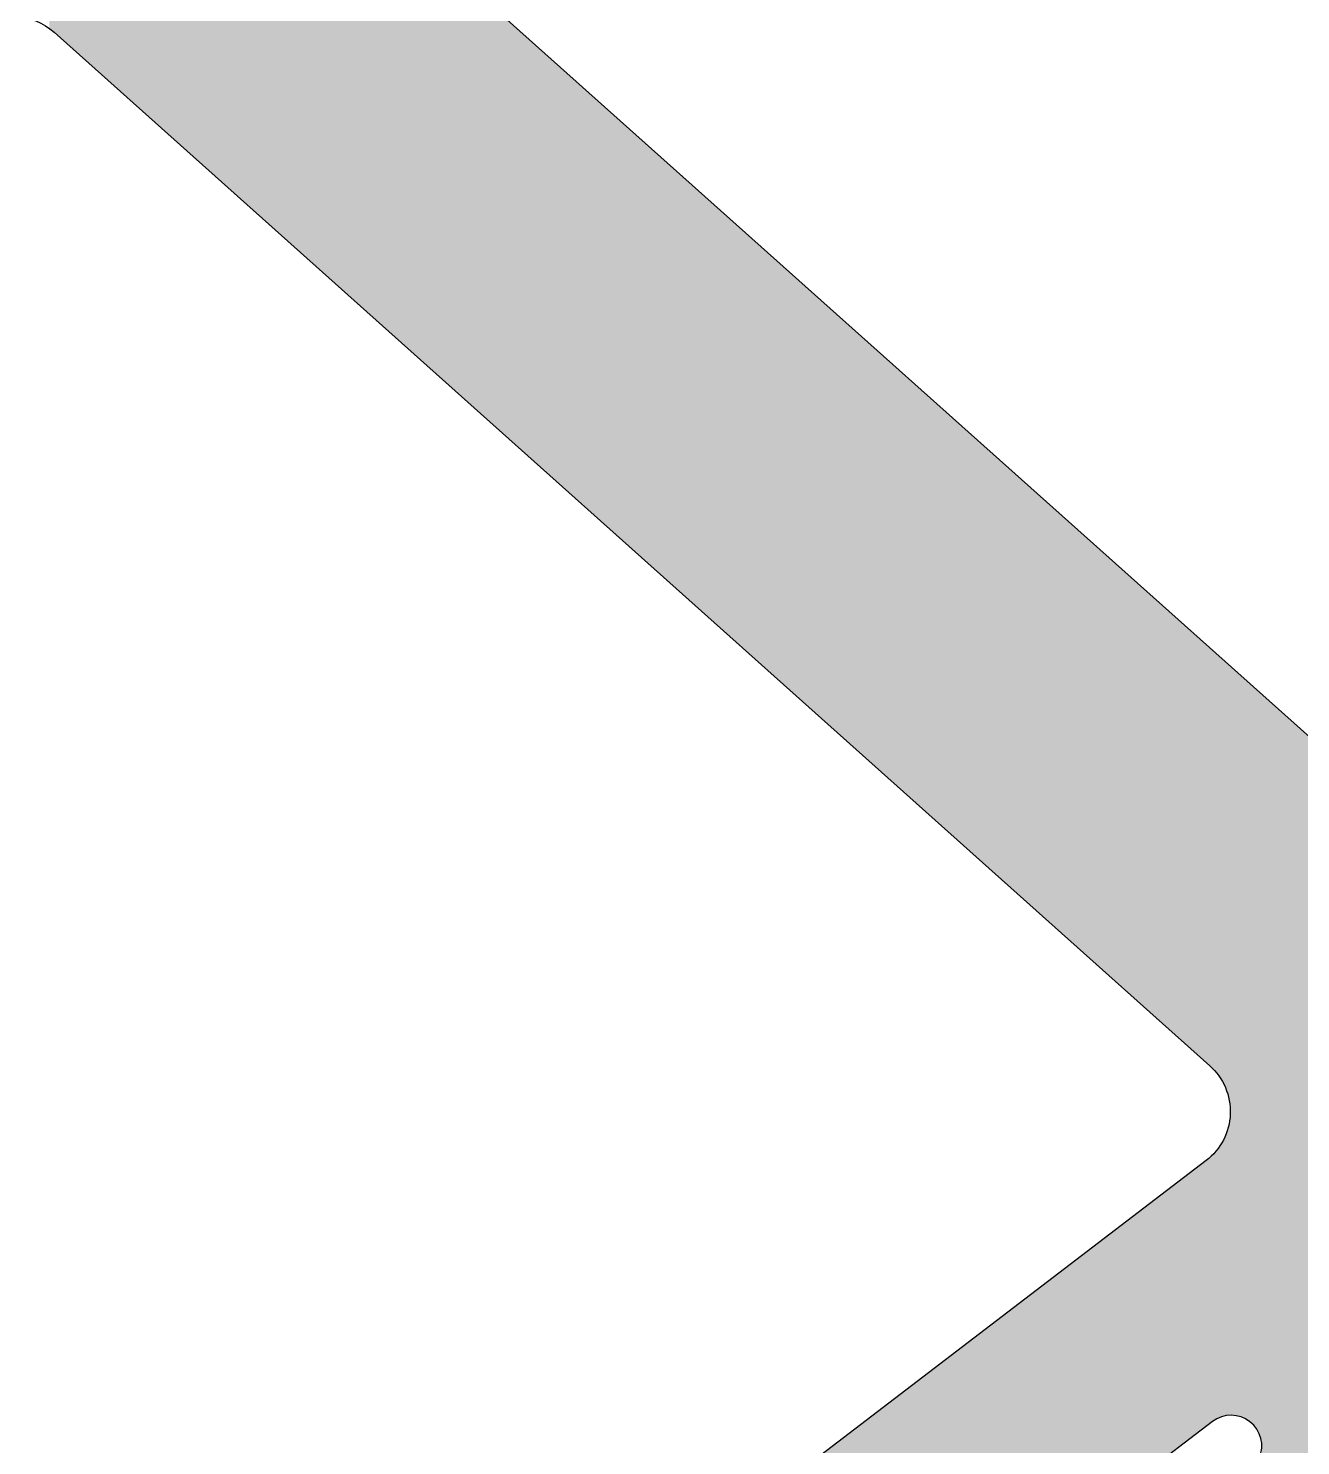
# Model space of a CAD drawing. Extents: x 181 to 485, y 440 to 775.
# Drawn here: x 397.7 to 439.02, y 605.55 to 651.57 of the extents above; entities that cross this region are included whole.
import ezdxf

# ---------------------------------------------------------------- set-up
doc = ezdxf.new("R2010")
doc.units = 0
doc.layers.add('LAYER_01', color=7, linetype='CONTINUOUS')

# ---------------------------------------------------------------- blocks, each defined once
blk = doc.blocks.new('*U1')
at = {"layer": 'LAYER_01', "linetype": 'CONTINUOUS'}
for points in [[(406.682, 644.161), (398.682, 667.045), (406.682, 673.085)], [(398.407, 651.551), (398.377, 666.855), (398.407, 666.87)], [(398.377, 651.573), (398.377, 666.855), (398.407, 651.551)], [(398.41, 651.548), (398.407, 666.87), (398.41, 666.872)], [(398.407, 651.551), (398.407, 666.87), (398.41, 651.548)], [(398.442, 651.523), (398.41, 666.872), (398.442, 666.889)], [(398.41, 651.548), (398.41, 666.872), (398.442, 651.523)], [(398.443, 651.522), (398.442, 666.889), (398.443, 666.89)], [(398.442, 651.523), (398.442, 666.889), (398.443, 651.522)], [(398.473, 651.498), (398.443, 666.89), (398.473, 666.907)], [(398.443, 651.522), (398.443, 666.89), (398.473, 651.498)], [(398.48, 651.493), (398.473, 666.907), (398.48, 666.91)], [(398.473, 651.498), (398.473, 666.907), (398.48, 651.493)], [(398.504, 651.472), (398.48, 666.91), (398.504, 666.925)], [(398.48, 651.493), (398.48, 666.91), (398.504, 651.472)], [(398.515, 651.463), (398.504, 666.925), (398.515, 666.931)], [(398.504, 651.472), (398.504, 666.925), (398.515, 651.463)], [(398.534, 651.446), (398.515, 666.931), (398.534, 666.943)], [(398.515, 651.463), (398.515, 666.931), (398.534, 651.446)], [(398.55, 651.432), (398.534, 666.943), (398.55, 666.953)], [(398.534, 651.446), (398.534, 666.943), (398.55, 651.432)], [(398.584, 651.401), (398.55, 666.953), (398.584, 666.975)], [(398.55, 651.432), (398.55, 666.953), (398.584, 651.401)], [(398.617, 651.372), (398.584, 666.975), (398.617, 666.998)], [(398.584, 651.401), (398.584, 666.975), (398.617, 651.372)], [(398.65, 651.342), (398.617, 666.998), (398.65, 667.021)], [(398.617, 651.372), (398.617, 666.998), (398.65, 651.342)], [(398.682, 651.314), (398.65, 667.021), (398.682, 667.045)], [(398.65, 651.342), (398.65, 667.021), (398.682, 651.314)], [(398.682, 651.314), (398.682, 667.045), (406.682, 644.161)], [(406.682, 644.161), (406.682, 658.598), (406.684, 644.159)], [(406.684, 644.159), (406.682, 658.598), (406.684, 658.544)], [(406.684, 644.159), (406.684, 658.544), (406.687, 644.157)], [(406.687, 644.157), (406.684, 658.544), (406.687, 658.49)], [(406.687, 644.157), (406.687, 658.49), (406.691, 644.153)], [(406.691, 644.153), (406.687, 658.49), (406.691, 658.435)], [(406.691, 644.153), (406.691, 658.435), (406.697, 644.148)], [(406.697, 644.148), (406.691, 658.435), (406.697, 658.38)], [(406.697, 644.148), (406.697, 658.38), (406.704, 644.141)], [(406.704, 644.141), (406.697, 658.38), (406.704, 658.326)], [(406.704, 644.141), (406.704, 658.326), (406.713, 644.133)], [(406.713, 644.133), (406.704, 658.326), (406.713, 658.271)], [(406.713, 644.133), (406.713, 658.271), (406.724, 644.124)], [(406.724, 644.124), (406.713, 658.271), (406.724, 658.217)], [(406.724, 644.124), (406.724, 658.217), (406.736, 644.113)], [(406.736, 644.113), (406.724, 658.217), (406.736, 658.163)], [(406.736, 644.113), (406.736, 658.163), (406.749, 644.101)], [(406.749, 644.101), (406.736, 658.163), (406.749, 658.108)], [(406.749, 644.101), (406.749, 658.108), (406.764, 644.087)], [(406.764, 644.087), (406.749, 658.108), (406.764, 658.055)], [(406.764, 644.087), (406.764, 658.055), (406.781, 644.072)], [(406.781, 644.072), (406.764, 658.055), (406.781, 658.001)], [(406.781, 644.072), (406.781, 658.001), (406.799, 644.056)], [(406.799, 644.056), (406.781, 658.001), (406.799, 657.948)], [(406.799, 644.056), (406.799, 657.948), (406.819, 644.039)], [(406.819, 644.039), (406.799, 657.948), (406.819, 657.896)], [(406.819, 644.039), (406.819, 657.896), (406.84, 644.02)], [(406.84, 644.02), (406.819, 657.896), (406.84, 657.844)], [(406.84, 644.02), (406.84, 657.844), (406.863, 644)], [(406.863, 644), (406.84, 657.844), (406.863, 657.792)], [(406.863, 644), (406.863, 657.792), (406.887, 643.978)], [(406.887, 643.978), (406.863, 657.792), (406.887, 657.742)], [(406.887, 643.978), (406.887, 657.742), (406.912, 643.955)], [(406.912, 643.955), (406.887, 657.742), (406.912, 657.692)], [(406.912, 643.955), (406.912, 657.692), (406.939, 643.932)], [(406.939, 643.932), (406.912, 657.692), (406.939, 657.643)], [(406.939, 643.932), (406.939, 657.643), (406.967, 643.906)], [(406.967, 643.906), (406.939, 657.643), (406.967, 657.594)], [(406.967, 643.906), (406.967, 657.594), (406.996, 643.88)], [(406.996, 643.88), (406.967, 657.594), (406.996, 657.547)], [(406.996, 643.88), (406.996, 657.547), (407.027, 643.853)], [(407.027, 643.853), (406.996, 657.547), (407.027, 657.501)], [(407.027, 643.853), (407.027, 657.501), (407.058, 643.825)], [(407.058, 643.825), (407.027, 657.501), (407.058, 657.455)], [(407.058, 643.825), (407.058, 657.455), (407.091, 643.795)], [(407.091, 643.795), (407.058, 657.455), (407.091, 657.411)], [(407.091, 643.795), (407.091, 657.411), (407.125, 643.765)], [(407.125, 643.765), (407.091, 657.411), (407.125, 657.367)], [(407.125, 643.765), (407.125, 657.367), (407.16, 643.733)], [(407.16, 643.733), (407.125, 657.367), (407.16, 657.325)], [(407.16, 643.733), (407.16, 657.325), (407.196, 643.701)], [(407.196, 643.701), (407.16, 657.325), (407.196, 657.284)], [(407.196, 643.701), (407.196, 657.284), (407.233, 643.668)], [(407.233, 643.668), (407.196, 657.284), (407.233, 657.244)], [(407.233, 643.668), (407.233, 657.244), (407.271, 643.634)], [(407.271, 643.634), (407.233, 657.244), (407.271, 657.205)], [(407.271, 643.634), (407.271, 657.205), (407.31, 643.6)], [(407.31, 643.6), (407.271, 657.205), (407.31, 657.168)], [(407.31, 643.6), (407.31, 657.168), (407.349, 643.565)], [(407.349, 643.565), (407.31, 657.168), (407.349, 657.132)], [(407.349, 643.565), (407.349, 657.132), (436.068, 617.888)], [(436.068, 617.888), (407.349, 657.132), (436.068, 631.455)], [(436.068, 617.888), (436.068, 631.455), (436.107, 617.852)], [(436.107, 617.852), (436.068, 631.455), (436.107, 631.42)], [(436.107, 617.852), (436.107, 631.42), (436.145, 617.814)], [(436.145, 617.814), (436.107, 631.42), (436.145, 631.385)], [(436.145, 617.814), (436.145, 631.385), (436.183, 617.776)], [(436.183, 617.776), (436.145, 631.385), (436.183, 631.352)], [(436.183, 617.776), (436.183, 631.352), (436.22, 617.736)], [(436.22, 617.736), (436.183, 631.352), (436.22, 631.319)], [(436.22, 617.736), (436.22, 631.319), (436.256, 617.695)], [(436.256, 617.695), (436.22, 631.319), (436.256, 631.287)], [(436.256, 617.695), (436.256, 631.287), (436.291, 617.653)], [(436.291, 617.653), (436.256, 631.287), (436.291, 631.255)], [(436.291, 617.653), (436.291, 631.255), (436.325, 617.61)], [(436.325, 617.61), (436.291, 631.255), (436.325, 631.225)], [(436.325, 617.61), (436.325, 631.225), (436.358, 617.566)], [(436.358, 617.566), (436.325, 631.225), (436.358, 631.196)], [(436.358, 617.566), (436.358, 631.196), (436.389, 617.52)], [(436.389, 617.52), (436.358, 631.196), (436.389, 631.167)], [(436.389, 617.52), (436.389, 631.167), (436.42, 617.474)], [(436.42, 617.474), (436.389, 631.167), (436.42, 631.14)], [(436.42, 617.474), (436.42, 631.14), (436.449, 617.427)], [(436.449, 617.427), (436.42, 631.14), (436.449, 631.114)], [(436.449, 617.427), (436.449, 631.114), (436.477, 617.379)], [(436.477, 617.379), (436.449, 631.114), (436.477, 631.089)], [(436.477, 617.379), (436.477, 631.089), (436.504, 617.33)], [(436.504, 617.33), (436.477, 631.089), (436.504, 631.065)], [(436.504, 617.33), (436.504, 631.065), (436.529, 617.28)], [(436.529, 617.28), (436.504, 631.065), (436.529, 631.042)], [(436.529, 617.28), (436.529, 631.042), (436.553, 617.229)], [(436.553, 617.229), (436.529, 631.042), (436.553, 631.021)], [(436.553, 617.229), (436.553, 631.021), (436.576, 617.178)], [(436.576, 617.178), (436.553, 631.021), (436.576, 631.001)], [(436.576, 617.178), (436.576, 631.001), (436.597, 617.127)], [(436.597, 617.127), (436.576, 631.001), (436.597, 630.982)], [(436.597, 617.127), (436.597, 630.982), (436.616, 617.074)], [(436.616, 617.074), (436.597, 630.982), (436.616, 630.964)], [(436.616, 617.074), (436.616, 630.964), (436.635, 617.022)], [(436.635, 617.022), (436.616, 630.964), (436.635, 630.948)], [(436.635, 617.022), (436.635, 630.948), (436.651, 616.968)], [(436.651, 616.968), (436.635, 630.948), (436.651, 630.933)], [(436.651, 616.968), (436.651, 630.933), (436.666, 616.915)], [(436.666, 616.915), (436.651, 630.933), (436.666, 630.92)], [(436.666, 616.915), (436.666, 630.92), (436.68, 616.861)], [(436.68, 616.861), (436.666, 630.92), (436.68, 630.907)], [(436.68, 616.861), (436.68, 630.907), (436.692, 616.807)], [(436.692, 616.807), (436.68, 630.907), (436.692, 630.897)], [(436.692, 616.807), (436.692, 630.897), (436.703, 616.753)], [(436.703, 616.753), (436.692, 630.897), (436.703, 630.887)], [(436.703, 616.753), (436.703, 630.887), (436.712, 616.698)], [(436.712, 616.698), (436.703, 630.887), (436.712, 630.879)], [(436.712, 616.698), (436.712, 630.879), (436.719, 616.644)], [(436.719, 616.644), (436.712, 630.879), (436.719, 630.872)], [(436.719, 616.644), (436.719, 630.872), (436.725, 616.589)], [(436.725, 616.589), (436.719, 630.872), (436.725, 630.867)], [(436.725, 616.589), (436.725, 630.867), (436.73, 616.535)], [(436.73, 616.535), (436.725, 630.867), (436.73, 630.863)], [(436.73, 616.535), (436.73, 630.863), (436.733, 616.481)], [(436.733, 616.481), (436.73, 630.863), (436.733, 630.86)], [(436.733, 616.481), (436.733, 630.86), (436.734, 616.427)], [(436.734, 616.427), (436.733, 630.86), (436.734, 630.859)], [(436.734, 616.427), (436.734, 630.859), (436.734, 616.373)], [(436.734, 616.373), (436.734, 630.859), (436.734, 630.859)], [(436.734, 606.539), (436.734, 630.859), (436.743, 606.539)], [(436.743, 606.539), (436.734, 630.859), (436.743, 630.851)], [(436.743, 606.539), (436.743, 630.851), (436.764, 606.539)], [(436.764, 606.539), (436.743, 630.851), (436.764, 630.832)], [(436.764, 606.539), (436.764, 630.832), (436.786, 606.539)], [(436.786, 606.539), (436.764, 630.832), (436.786, 630.813)], [(436.786, 606.539), (436.786, 630.813), (436.807, 606.538)], [(436.807, 606.538), (436.786, 630.813), (436.807, 630.794)], [(436.807, 606.538), (436.807, 630.794), (436.828, 606.537)], [(436.828, 606.537), (436.807, 630.794), (436.828, 630.775)], [(436.828, 606.537), (436.828, 630.775), (436.849, 606.535)], [(436.849, 606.535), (436.828, 630.775), (436.849, 630.756)], [(436.849, 606.535), (436.849, 630.756), (436.871, 606.533)], [(436.871, 606.533), (436.849, 630.756), (436.871, 630.737)], [(436.871, 606.533), (436.871, 630.737), (436.892, 606.53)], [(436.892, 606.53), (436.871, 630.737), (436.892, 630.718)], [(436.892, 606.53), (436.892, 630.718), (436.913, 606.527)], [(436.913, 606.527), (436.892, 630.718), (436.913, 630.699)], [(436.913, 606.527), (436.913, 630.699), (436.934, 606.524)], [(436.934, 606.524), (436.913, 630.699), (436.934, 630.681)], [(436.934, 606.524), (436.934, 630.681), (436.954, 606.52)], [(436.954, 606.52), (436.934, 630.681), (436.954, 630.662)], [(436.954, 606.52), (436.954, 630.662), (436.975, 606.516)], [(436.975, 606.516), (436.954, 630.662), (436.975, 630.644)], [(436.975, 606.516), (436.975, 630.644), (436.995, 606.511)], [(436.995, 606.511), (436.975, 630.644), (436.995, 630.625)], [(436.995, 606.511), (436.995, 630.625), (437.016, 606.506)], [(437.016, 606.506), (436.995, 630.625), (437.016, 630.607)], [(437.016, 606.506), (437.016, 630.607), (437.036, 606.5)], [(437.036, 606.5), (437.016, 630.607), (437.036, 630.589)], [(437.036, 606.5), (437.036, 630.589), (437.056, 606.494)], [(437.056, 606.494), (437.036, 630.589), (437.056, 630.571)], [(437.056, 606.494), (437.056, 630.571), (437.076, 606.488)], [(437.076, 606.488), (437.056, 630.571), (437.076, 630.554)], [(437.076, 606.488), (437.076, 630.554), (437.095, 606.481)], [(437.095, 606.481), (437.076, 630.554), (437.095, 630.536)], [(437.095, 606.481), (437.095, 630.536), (437.115, 606.474)], [(437.115, 606.474), (437.095, 630.536), (437.115, 630.519)], [(437.115, 606.474), (437.115, 630.519), (437.134, 606.467)], [(437.134, 606.467), (437.115, 630.519), (437.134, 630.501)], [(437.134, 606.467), (437.134, 630.501), (437.153, 606.459)], [(437.153, 606.459), (437.134, 630.501), (437.153, 630.485)], [(437.153, 606.459), (437.153, 630.485), (437.172, 606.45)], [(437.172, 606.45), (437.153, 630.485), (437.172, 630.468)], [(437.172, 606.45), (437.172, 630.468), (437.19, 606.442)], [(437.19, 606.442), (437.172, 630.468), (437.19, 630.451)], [(437.19, 606.442), (437.19, 630.451), (437.208, 606.433)], [(437.208, 606.433), (437.19, 630.451), (437.208, 630.435)], [(437.208, 606.433), (437.208, 630.435), (437.226, 606.424)], [(437.226, 606.424), (437.208, 630.435), (437.226, 630.419)], [(437.226, 606.424), (437.226, 630.419), (437.244, 606.414)], [(437.244, 606.414), (437.226, 630.419), (437.244, 630.403)], [(437.244, 606.414), (437.244, 630.403), (437.261, 606.404)], [(437.261, 606.404), (437.244, 630.403), (437.261, 630.388)], [(437.261, 606.404), (437.261, 630.388), (437.278, 606.394)], [(437.278, 606.394), (437.261, 630.388), (437.278, 630.372)], [(437.278, 606.394), (437.278, 630.372), (437.295, 606.384)], [(437.295, 606.384), (437.278, 630.372), (437.295, 630.357)], [(437.295, 606.384), (437.295, 630.357), (437.312, 606.373)], [(437.312, 606.373), (437.295, 630.357), (437.312, 630.343)], [(437.312, 606.373), (437.312, 630.343), (437.328, 606.362)], [(437.328, 606.362), (437.312, 630.343), (437.328, 630.328)], [(437.328, 606.362), (437.328, 630.328), (437.344, 606.351)], [(437.344, 606.351), (437.328, 630.328), (437.344, 630.314)], [(437.344, 606.351), (437.344, 630.314), (437.359, 606.34)], [(437.359, 606.34), (437.344, 630.314), (437.359, 630.3)], [(437.359, 606.34), (437.359, 630.3), (437.374, 606.328)], [(437.374, 606.328), (437.359, 630.3), (437.374, 630.287)], [(437.374, 606.328), (437.374, 630.287), (437.389, 606.316)], [(437.389, 606.316), (437.374, 630.287), (437.389, 630.273)], [(437.389, 606.316), (437.389, 630.273), (437.404, 606.304)], [(437.404, 606.304), (437.389, 630.273), (437.404, 630.26)], [(437.404, 606.304), (437.404, 630.26), (437.419, 606.291)], [(437.419, 606.291), (437.404, 630.26), (437.419, 630.247)], [(437.419, 606.291), (437.419, 630.247), (437.433, 606.278)], [(437.433, 606.278), (437.419, 630.247), (437.433, 630.234)], [(437.433, 606.278), (437.433, 630.234), (437.448, 606.265)], [(437.448, 606.265), (437.433, 630.234), (437.448, 630.221)], [(437.448, 606.265), (437.448, 630.221), (437.462, 606.251)], [(437.462, 606.251), (437.448, 630.221), (437.462, 630.208)], [(437.462, 606.251), (437.462, 630.208), (437.476, 606.237)], [(437.476, 606.237), (437.462, 630.208), (437.476, 630.196)], [(437.476, 606.237), (437.476, 630.196), (437.49, 606.223)], [(437.49, 606.223), (437.476, 630.196), (437.49, 630.183)], [(437.49, 606.223), (437.49, 630.183), (437.503, 606.208)], [(437.503, 606.208), (437.49, 630.183), (437.503, 630.171)], [(437.503, 606.208), (437.503, 630.171), (437.517, 606.193)], [(437.517, 606.193), (437.503, 630.171), (437.517, 630.159)], [(437.517, 606.193), (437.517, 630.159), (437.53, 606.177)], [(437.53, 606.177), (437.517, 630.159), (437.53, 630.148)], [(437.53, 606.177), (437.53, 630.148), (437.543, 606.161)], [(437.543, 606.161), (437.53, 630.148), (437.543, 630.136)], [(437.543, 606.161), (437.543, 630.136), (437.555, 606.145)], [(437.555, 606.145), (437.543, 630.136), (437.555, 630.125)], [(437.555, 606.145), (437.555, 630.125), (437.567, 606.129)], [(437.567, 606.129), (437.555, 630.125), (437.567, 630.114)], [(437.567, 606.129), (437.567, 630.114), (437.579, 606.112)], [(437.579, 606.112), (437.567, 630.114), (437.579, 630.103)], [(437.579, 606.112), (437.579, 630.103), (437.591, 606.095)], [(437.591, 606.095), (437.579, 630.103), (437.591, 630.093)], [(437.591, 606.095), (437.591, 630.093), (437.602, 606.078)], [(437.602, 606.078), (437.591, 630.093), (437.602, 630.083)], [(437.602, 606.078), (437.602, 630.083), (437.613, 606.06)], [(437.613, 606.06), (437.602, 630.083), (437.613, 630.073)], [(437.613, 606.06), (437.613, 630.073), (437.624, 606.042)], [(437.624, 606.042), (437.613, 630.073), (437.624, 630.063)], [(437.624, 606.042), (437.624, 630.063), (437.634, 606.024)], [(437.634, 606.024), (437.624, 630.063), (437.634, 630.054)], [(437.634, 606.024), (437.634, 630.054), (437.644, 606.005)], [(437.644, 606.005), (437.634, 630.054), (437.644, 630.045)], [(437.644, 606.005), (437.644, 630.045), (437.654, 605.987)], [(437.654, 605.987), (437.644, 630.045), (437.654, 630.037)], [(437.654, 605.987), (437.654, 630.037), (437.663, 605.968)], [(437.663, 605.968), (437.654, 630.037), (437.663, 630.028)], [(437.663, 605.968), (437.663, 630.028), (437.672, 605.949)], [(437.672, 605.949), (437.663, 630.028), (437.672, 630.02)], [(437.672, 605.949), (437.672, 630.02), (437.681, 605.929)], [(437.681, 605.929), (437.672, 630.02), (437.681, 630.013)], [(437.681, 605.929), (437.681, 630.013), (437.689, 605.909)], [(437.689, 605.909), (437.681, 630.013), (437.689, 630.006)], [(437.689, 605.909), (437.689, 630.006), (437.696, 605.89)], [(437.696, 605.89), (437.689, 630.006), (437.696, 629.999)], [(437.696, 605.89), (437.696, 629.999), (437.703, 605.87)], [(437.703, 605.87), (437.696, 629.999), (437.703, 629.992)], [(437.703, 605.87), (437.703, 629.992), (437.71, 605.85)], [(437.71, 605.85), (437.703, 629.992), (437.71, 629.986)], [(437.71, 605.85), (437.71, 629.986), (437.717, 605.829)], [(437.717, 605.829), (437.71, 629.986), (437.717, 629.981)], [(437.717, 605.829), (437.717, 629.981), (437.723, 605.809)], [(437.723, 605.809), (437.717, 629.981), (437.723, 629.975)], [(437.723, 605.809), (437.723, 629.975), (437.728, 605.788)], [(437.728, 605.788), (437.723, 629.975), (437.728, 629.97)], [(437.728, 605.788), (437.728, 629.97), (437.733, 605.767)], [(437.733, 605.767), (437.728, 629.97), (437.733, 629.966)], [(437.733, 605.767), (437.733, 629.966), (437.738, 605.747)], [(437.738, 605.747), (437.733, 629.966), (437.738, 629.962)], [(437.738, 605.747), (437.738, 629.962), (437.742, 605.726)], [(437.742, 605.726), (437.738, 629.962), (437.742, 629.958)], [(437.742, 605.726), (437.742, 629.958), (437.746, 605.705)], [(437.746, 605.705), (437.742, 629.958), (437.746, 629.954)], [(437.746, 605.705), (437.746, 629.954), (437.749, 605.684)], [(437.749, 605.684), (437.746, 629.954), (437.749, 629.952)], [(437.749, 605.684), (437.749, 629.952), (437.752, 605.663)], [(437.752, 605.663), (437.749, 629.952), (437.752, 629.949)], [(437.752, 605.663), (437.752, 629.949), (437.754, 605.642)], [(437.754, 605.642), (437.752, 629.949), (437.754, 629.947)], [(437.754, 605.642), (437.754, 629.947), (437.756, 605.621)], [(437.756, 605.621), (437.754, 629.947), (437.756, 629.945)], [(437.756, 605.621), (437.756, 629.945), (437.758, 605.6)], [(437.758, 605.6), (437.756, 629.945), (437.758, 629.944)], [(437.758, 605.6), (437.758, 629.944), (437.759, 605.578)], [(437.759, 605.578), (437.758, 629.944), (437.759, 629.943)], [(437.759, 605.578), (437.759, 629.943), (437.759, 605.557)], [(437.759, 605.557), (437.759, 629.943), (437.759, 629.942)], [(437.759, 605.557), (437.759, 629.942), (437.76, 605.536)], [(437.76, 605.536), (437.759, 629.942), (437.76, 629.942)], [(437.76, 593.972), (437.76, 629.942), (444.819, 610.408)], [(444.819, 610.408), (437.76, 629.942), (444.819, 623.631)], [(436.726, 606.539), (436.722, 616.172), (436.726, 616.213)], [(436.73, 606.539), (436.726, 616.213), (436.73, 616.267)], [(436.726, 606.539), (436.726, 616.213), (436.73, 606.539)], [(436.733, 606.539), (436.73, 616.267), (436.733, 616.32)], [(436.73, 606.539), (436.73, 616.267), (436.733, 606.539)], [(436.734, 606.539), (436.733, 616.32), (436.734, 616.373)], [(436.733, 606.539), (436.733, 616.32), (436.734, 606.539)], [(436.637, 606.532), (436.621, 615.732), (436.637, 615.78)], [(436.639, 606.532), (436.637, 615.78), (436.639, 615.785)], [(436.637, 606.532), (436.637, 615.78), (436.639, 606.532)], [(436.655, 606.534), (436.639, 615.785), (436.655, 615.838)], [(436.639, 606.532), (436.639, 615.785), (436.655, 606.534)], [(436.658, 606.534), (436.655, 615.838), (436.658, 615.85)], [(436.655, 606.534), (436.655, 615.838), (436.658, 606.534)], [(436.67, 606.535), (436.658, 615.85), (436.67, 615.891)], [(436.658, 606.534), (436.658, 615.85), (436.67, 606.535)], [(436.679, 606.536), (436.67, 615.891), (436.679, 615.93)], [(436.67, 606.535), (436.67, 615.891), (436.679, 606.536)], [(436.683, 606.536), (436.679, 615.93), (436.683, 615.944)], [(436.679, 606.536), (436.679, 615.93), (436.683, 606.536)], [(436.694, 606.537), (436.683, 615.944), (436.694, 615.998)], [(436.683, 606.536), (436.683, 615.944), (436.694, 606.537)], [(436.7, 606.537), (436.694, 615.998), (436.7, 616.03)], [(436.694, 606.537), (436.694, 615.998), (436.7, 606.537)], [(436.705, 606.538), (436.7, 616.03), (436.705, 616.052)], [(436.7, 606.537), (436.7, 616.03), (436.705, 606.538)], [(436.713, 606.538), (436.705, 616.052), (436.713, 616.106)], [(436.705, 606.538), (436.705, 616.052), (436.713, 606.538)], [(436.72, 606.538), (436.713, 616.106), (436.72, 616.159)], [(436.713, 606.538), (436.713, 616.106), (436.72, 606.538)], [(436.722, 606.539), (436.72, 616.159), (436.722, 616.172)], [(436.72, 606.538), (436.72, 616.159), (436.722, 606.539)], [(436.722, 606.539), (436.722, 616.172), (436.726, 606.539)], [(436.396, 606.471), (436.394, 615.281), (436.396, 615.284)], [(436.413, 606.477), (436.396, 615.284), (436.413, 615.31)], [(436.396, 606.471), (436.396, 615.284), (436.413, 606.477)], [(436.427, 606.482), (436.413, 615.31), (436.427, 615.331)], [(436.413, 606.477), (436.413, 615.31), (436.427, 606.482)], [(436.433, 606.484), (436.427, 615.331), (436.433, 615.341)], [(436.427, 606.482), (436.427, 615.331), (436.433, 606.484)], [(436.452, 606.491), (436.433, 615.341), (436.452, 615.373)], [(436.433, 606.484), (436.433, 615.341), (436.452, 606.491)], [(436.456, 606.492), (436.452, 615.373), (436.456, 615.379)], [(436.452, 606.491), (436.452, 615.373), (436.456, 606.492)], [(436.472, 606.497), (436.456, 615.379), (436.472, 615.407)], [(436.456, 606.492), (436.456, 615.379), (436.472, 606.497)], [(436.484, 606.5), (436.472, 615.407), (436.484, 615.427)], [(436.472, 606.497), (436.472, 615.407), (436.484, 606.5)], [(436.492, 606.503), (436.484, 615.427), (436.492, 615.443)], [(436.484, 606.5), (436.484, 615.427), (436.492, 606.503)], [(436.51, 606.508), (436.492, 615.443), (436.51, 615.476)], [(436.492, 606.503), (436.492, 615.443), (436.51, 606.508)], [(436.513, 606.508), (436.51, 615.476), (436.513, 615.481)], [(436.51, 606.508), (436.51, 615.476), (436.513, 606.508)], [(436.533, 606.513), (436.513, 615.481), (436.533, 615.522)], [(436.513, 606.508), (436.513, 615.481), (436.533, 606.513)], [(436.535, 606.514), (436.533, 615.522), (436.535, 615.526)], [(436.533, 606.513), (436.533, 615.522), (436.535, 606.514)], [(436.554, 606.518), (436.535, 615.526), (436.554, 615.566)], [(436.535, 606.514), (436.535, 615.526), (436.554, 606.518)], [(436.559, 606.519), (436.554, 615.566), (436.559, 615.577)], [(436.554, 606.518), (436.554, 615.566), (436.559, 606.519)], [(436.574, 606.522), (436.559, 615.577), (436.574, 615.613)], [(436.559, 606.519), (436.559, 615.577), (436.574, 606.522)], [(436.581, 606.523), (436.574, 615.613), (436.581, 615.628)], [(436.574, 606.522), (436.574, 615.613), (436.581, 606.523)], [(436.595, 606.526), (436.581, 615.628), (436.595, 615.663)], [(436.581, 606.523), (436.581, 615.628), (436.595, 606.526)], [(436.602, 606.527), (436.595, 615.663), (436.602, 615.68)], [(436.595, 606.526), (436.595, 615.663), (436.602, 606.527)], [(436.616, 606.529), (436.602, 615.68), (436.616, 615.719)], [(436.602, 606.527), (436.602, 615.68), (436.616, 606.529)], [(436.621, 606.53), (436.616, 615.719), (436.621, 615.732)], [(436.616, 606.529), (436.616, 615.719), (436.621, 606.53)], [(436.621, 606.53), (436.621, 615.732), (436.637, 606.532)], [(435.991, 606.21), (435.949, 614.808), (435.991, 614.841)], [(436.032, 606.242), (435.991, 614.841), (436.032, 614.875)], [(435.991, 606.21), (435.991, 614.841), (436.032, 606.242)], [(436.073, 606.273), (436.032, 614.875), (436.073, 614.911)], [(436.032, 606.242), (436.032, 614.875), (436.073, 606.273)], [(436.113, 606.303), (436.073, 614.911), (436.113, 614.947)], [(436.073, 606.273), (436.073, 614.911), (436.113, 606.303)], [(436.152, 606.333), (436.113, 614.947), (436.152, 614.986)], [(436.113, 606.303), (436.113, 614.947), (436.152, 606.333)], [(436.168, 606.345), (436.152, 614.986), (436.168, 615.002)], [(436.152, 606.333), (436.152, 614.986), (436.152, 606.334)], [(436.152, 606.334), (436.152, 614.986), (436.152, 614.986)], [(436.152, 606.334), (436.152, 614.986), (436.168, 606.345)], [(436.183, 606.357), (436.168, 615.002), (436.183, 615.018)], [(436.168, 606.345), (436.168, 615.002), (436.183, 606.357)], [(436.19, 606.361), (436.183, 615.018), (436.19, 615.025)], [(436.183, 606.357), (436.183, 615.018), (436.19, 606.361)], [(436.199, 606.368), (436.19, 615.025), (436.199, 615.035)], [(436.19, 606.361), (436.19, 615.025), (436.199, 606.368)], [(436.216, 606.378), (436.199, 615.035), (436.216, 615.053)], [(436.199, 606.368), (436.199, 615.035), (436.216, 606.378)], [(436.227, 606.385), (436.216, 615.053), (436.227, 615.065)], [(436.216, 606.378), (436.216, 615.053), (436.227, 606.385)], [(436.232, 606.389), (436.227, 615.065), (436.232, 615.072)], [(436.227, 606.385), (436.227, 615.065), (436.232, 606.389)], [(436.249, 606.399), (436.232, 615.072), (436.249, 615.091)], [(436.232, 606.389), (436.232, 615.072), (436.249, 606.399)], [(436.263, 606.407), (436.249, 615.091), (436.263, 615.107)], [(436.249, 606.399), (436.249, 615.091), (436.263, 606.407)], [(436.266, 606.409), (436.263, 615.107), (436.266, 615.111)], [(436.263, 606.407), (436.263, 615.107), (436.266, 606.409)], [(436.284, 606.419), (436.266, 615.111), (436.284, 615.132)], [(436.266, 606.409), (436.266, 615.111), (436.284, 606.419)], [(436.298, 606.426), (436.284, 615.132), (436.298, 615.15)], [(436.284, 606.419), (436.284, 615.132), (436.298, 606.426)], [(436.301, 606.428), (436.298, 615.15), (436.301, 615.154)], [(436.298, 606.426), (436.298, 615.15), (436.301, 606.428)], [(436.319, 606.437), (436.301, 615.154), (436.319, 615.177)], [(436.301, 606.428), (436.301, 615.154), (436.319, 606.437)], [(436.332, 606.443), (436.319, 615.177), (436.332, 615.193)], [(436.319, 606.437), (436.319, 615.177), (436.332, 606.443)], [(436.338, 606.446), (436.332, 615.193), (436.338, 615.201)], [(436.332, 606.443), (436.332, 615.193), (436.338, 606.446)], [(436.356, 606.454), (436.338, 615.201), (436.356, 615.227)], [(436.338, 606.446), (436.338, 615.201), (436.356, 606.454)], [(436.365, 606.458), (436.356, 615.227), (436.365, 615.238)], [(436.356, 606.454), (436.356, 615.227), (436.365, 606.458)], [(436.375, 606.462), (436.365, 615.238), (436.375, 615.253)], [(436.365, 606.458), (436.365, 615.238), (436.375, 606.462)], [(436.394, 606.47), (436.375, 615.253), (436.394, 615.281)], [(436.375, 606.462), (436.375, 615.253), (436.394, 606.47)], [(436.394, 606.47), (436.394, 615.281), (436.396, 606.471)], [(435.949, 606.178), (401.862, 588.759), (435.949, 614.808)], [(435.949, 606.178), (435.949, 614.808), (435.991, 606.21)], [(401.862, 580.129), (401.862, 588.759), (435.949, 606.178)]]:
    blk.add_solid(points, dxfattribs=at)

msp = doc.modelspace()

# ---------------------------------------------------------------- linework, layer by layer
at = {"layer": 'LAYER_01'}
for p, q in [((444.819, 623.631), (407.349, 657.132)), ((398.534, 651.446), (436.068, 617.888)), ((435.949, 614.808), (401.862, 588.759)), ((436.152, 606.334), (400.257, 578.903))]:
    msp.add_line(p, q, dxfattribs=at)
at = {"layer": 'LAYER_01', "extrusion": (0, 0, -1)}
for centre, start, end in [((-397.201, 649.955), 52.9497, 131.7992), ((-434.735, 616.397), 131.7992, 232.6132)]:
    msp.add_arc(centre, 2, start, end, dxfattribs=at)
at = {"layer": 'LAYER_01'}
msp.add_arc((436.76, 605.539), 1, 336.7569, 127.3868, dxfattribs=at)

# ---------------------------------------------------------------- block references
msp.add_blockref('*U1', (0, 0), dxfattribs=at)

doc.saveas('drawing.dxf')
